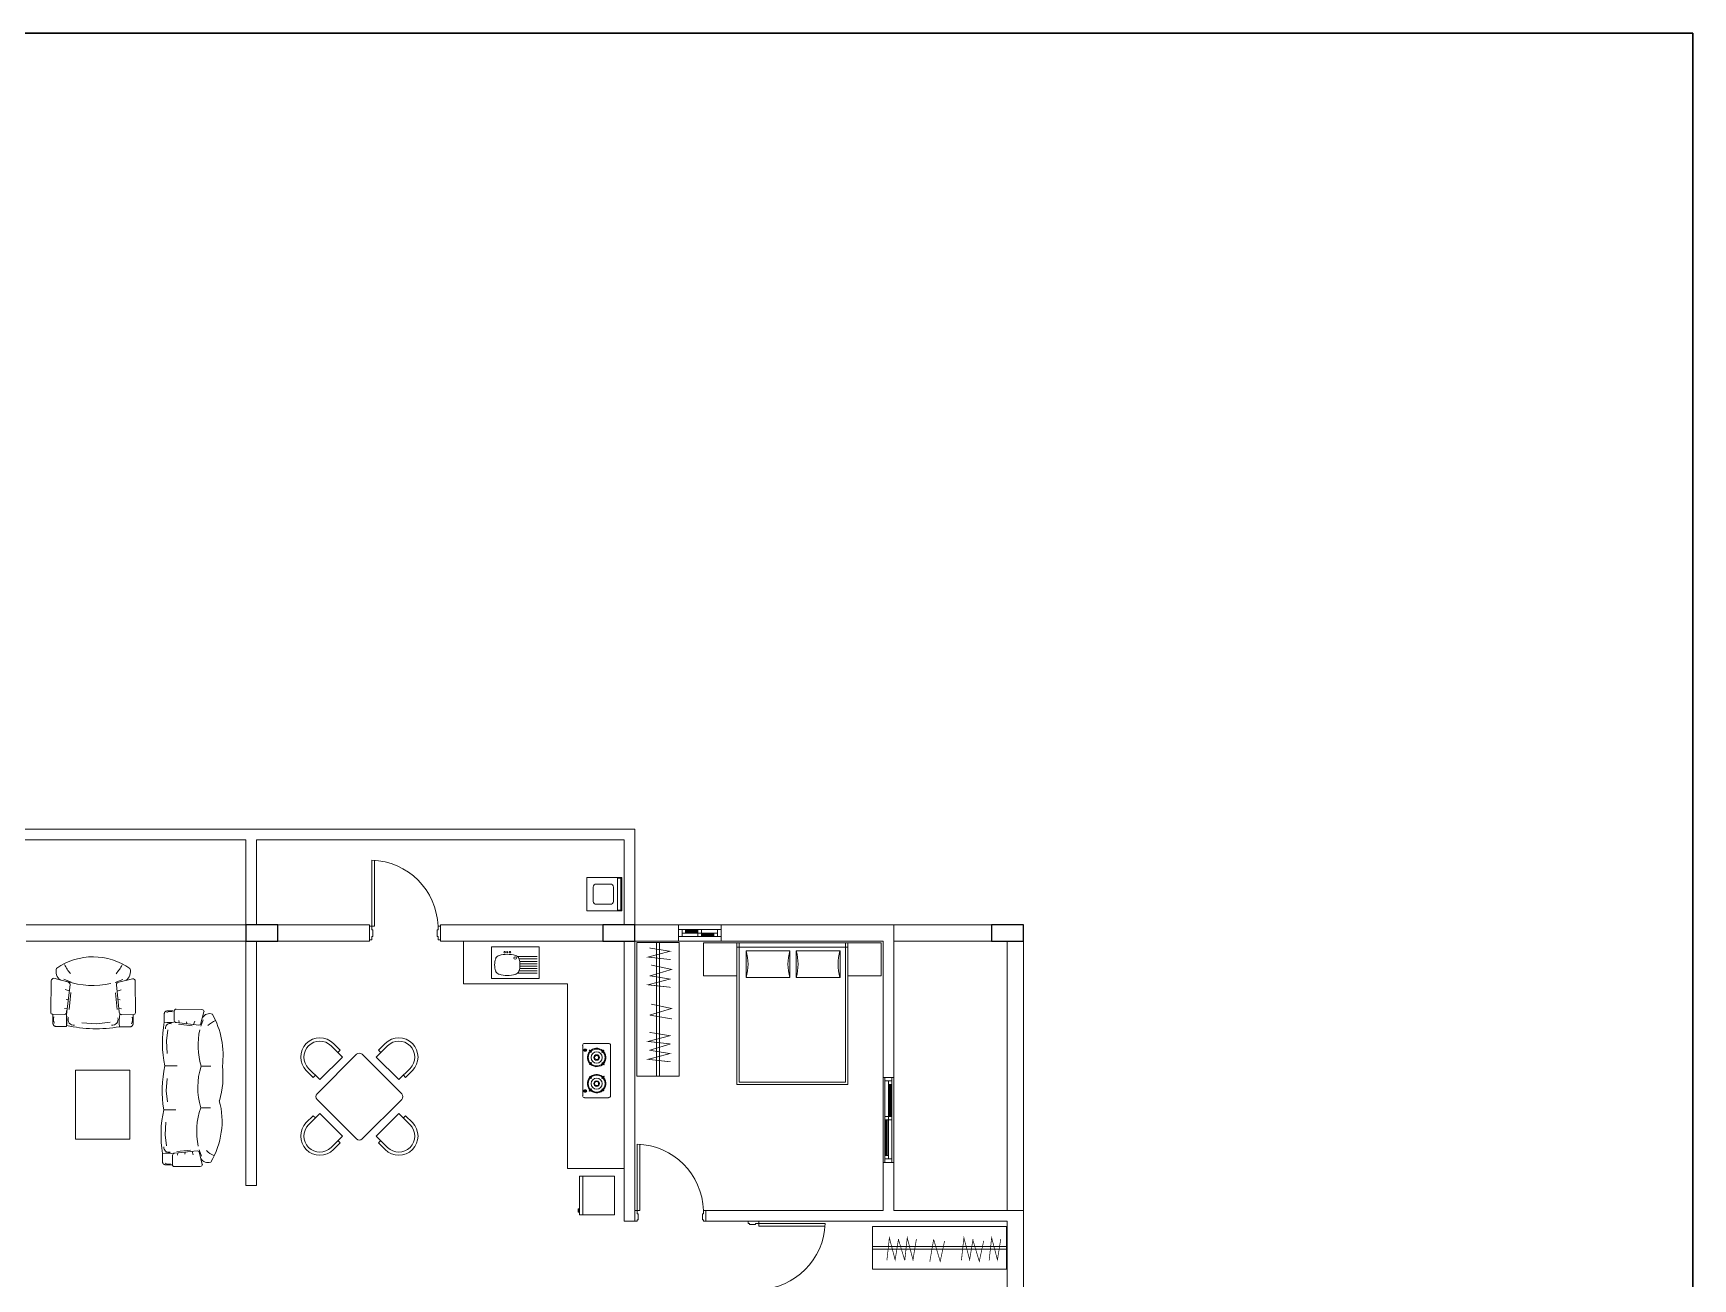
# Model space of a CAD drawing. Header units: inches. Extents: x 1 to 89, y 1 to 111.
# Drawn here: x 65.14 to 88.55, y 93.81 to 111.37 of the extents above; entities that cross this region are included whole.
import ezdxf

# ---------------------------------------------------------------- set-up
doc = ezdxf.new("R2010")
doc.units = ezdxf.units.IN
doc.header["$MEASUREMENT"] = 0
for name, color, linetype, lineweight in [('col', 250, 'Continuous', 25), ('elev 1', 252, 'Continuous', 9), ('FUR', 250, 'Continuous', 9), ('ROAD', 8, 'Continuous', 30), ('walls', 250, 'Continuous', 18)]:
    doc.layers.add(name, color=color, linetype=linetype, lineweight=lineweight)

msp = doc.modelspace()

# ---------------------------------------------------------------- linework, layer by layer
at = {"layer": 'col'}
for points in [[(68.594, 98.797), (68.144, 98.797), (68.144, 98.567), (68.594, 98.567)], [(73.629, 98.797), (73.179, 98.797), (73.179, 98.567), (73.629, 98.567)], [(79.109, 98.797), (78.659, 98.797), (78.659, 98.567), (79.109, 98.567)]]:
    msp.add_lwpolyline(points, close=True, dxfattribs=at)
at = {"layer": 'elev 1'}
for p, q in [((74.244, 98.797), (74.844, 98.797)), ((74.844, 98.567), (74.244, 98.567)), ((77.129, 96.647), (77.129, 95.447)), ((77.279, 96.647), (77.279, 95.447))]:
    msp.add_line(p, q, dxfattribs=at)
at = {"layer": 'FUR'}
for p, q in [((69.959, 98.778), (69.959, 99.71)), ((72.954, 98.994), (72.954, 99.468)), ((72.954, 99.468), (73.446, 99.468)), ((73.446, 99.468), (73.446, 98.994)), ((73.043, 99.13), (73.043, 99.332)), ((73.084, 99.373), (73.285, 99.373)), ((73.327, 99.332), (73.327, 99.13)), ((73.385, 99.005), (73.385, 99.457)), ((73.385, 99.457), (73.432, 99.457)), ((73.432, 99.457), (73.432, 99.005)), ((73.285, 99.089), (73.084, 99.089)), ((73.432, 99.005), (73.385, 99.005)), ((69.887, 98.778), (69.887, 98.586)), ((69.92, 98.778), (69.887, 98.778)), ((69.92, 98.73), (69.92, 98.778)), ((73.446, 98.994), (72.954, 98.994)), ((69.887, 98.586), (69.92, 98.586)), ((69.935, 98.73), (69.92, 98.73)), ((69.92, 98.586), (69.92, 98.634)), ((69.92, 98.634), (69.935, 98.634)), ((69.935, 98.634), (69.935, 98.73)), ((71.213, 98.567), (71.213, 97.967)), ((73.935, 98.551), (73.935, 96.665)), ((73.975, 98.551), (73.975, 96.665)), ((74.244, 98.732), (74.844, 98.732)), ((74.244, 98.732), (74.244, 98.682)), ((74.244, 98.682), (74.244, 98.632)), ((74.244, 98.632), (74.294, 98.632)), ((74.294, 98.682), (74.294, 98.732)), ((74.794, 98.682), (74.294, 98.682)), ((74.294, 98.682), (74.294, 98.632)), ((74.844, 98.632), (74.294, 98.632)), ((74.344, 98.732), (74.344, 98.682)), ((74.519, 98.717), (74.344, 98.717)), ((74.519, 98.707), (74.344, 98.707)), ((74.519, 98.697), (74.344, 98.697)), ((74.519, 98.732), (74.519, 98.632)), ((74.569, 98.732), (74.569, 98.632)), ((74.744, 98.667), (74.569, 98.667)), ((74.744, 98.657), (74.569, 98.657)), ((74.744, 98.647), (74.569, 98.647)), ((74.598, 98.547), (75.069, 98.547)), ((74.598, 98.08), (74.598, 98.547)), ((74.744, 98.632), (74.744, 98.682)), ((74.794, 98.732), (74.844, 98.732)), ((74.794, 98.632), (74.794, 98.732)), ((74.794, 98.632), (74.794, 98.732)), ((74.844, 98.732), (74.844, 98.632)), ((74.844, 98.732), (74.844, 98.632)), ((75.069, 98.547), (75.069, 96.549)), ((76.632, 98.547), (75.069, 98.547)), ((75.069, 98.547), (75.069, 98.08)), ((75.102, 98.547), (75.102, 96.582)), ((76.599, 96.582), (76.599, 98.547)), ((76.632, 96.549), (76.632, 98.547)), ((76.632, 98.547), (76.632, 98.08)), ((76.632, 98.547), (77.104, 98.547)), ((76.632, 98.08), (76.632, 98.547)), ((77.104, 98.547), (77.104, 98.08)), ((71.606, 98.488), (71.606, 98.04)), ((72.278, 98.488), (71.606, 98.488)), ((71.975, 98.35), (72.249, 98.35)), ((71.995, 98.317), (72.249, 98.317)), ((72.278, 98.488), (72.278, 98.04)), ((76.632, 98.482), (75.069, 98.482)), ((75.197, 98.055), (75.197, 98.431)), ((75.197, 98.431), (75.815, 98.431)), ((75.815, 98.431), (75.815, 98.055)), ((75.904, 98.055), (75.904, 98.431)), ((75.904, 98.431), (76.522, 98.431)), ((76.522, 98.431), (76.522, 98.055)), ((71.975, 98.118), (72.249, 98.118)), ((71.995, 98.151), (72.249, 98.151)), ((72.004, 98.284), (72.249, 98.284)), ((72.004, 98.184), (72.249, 98.184)), ((72.009, 98.251), (72.249, 98.251)), ((72.009, 98.217), (72.249, 98.217)), ((75.069, 98.08), (74.598, 98.08)), ((77.104, 98.08), (76.632, 98.08)), ((65.399, 98.009), (65.391, 97.569)), ((65.628, 97.993), (65.436, 98.045)), ((65.575, 98.032), (65.681, 97.988)), ((65.652, 97.868), (65.594, 97.887)), ((65.62, 97.572), (65.664, 97.957)), ((65.676, 97.844), (65.65, 97.607)), ((66.407, 98.028), (66.3, 97.985)), ((66.304, 97.84), (66.327, 97.603)), ((66.357, 97.568), (66.318, 97.953)), ((66.329, 97.864), (66.387, 97.883)), ((66.354, 97.989), (66.547, 98.039)), ((66.583, 98.003), (66.586, 97.562)), ((72.679, 97.967), (71.213, 97.967)), ((71.606, 98.04), (72.278, 98.04)), ((72.679, 97.967), (72.679, 95.361)), ((75.815, 98.055), (75.197, 98.055)), ((76.522, 98.055), (75.904, 98.055)), ((65.621, 97.622), (65.587, 97.617)), ((65.637, 97.752), (65.608, 97.747)), ((66.343, 97.748), (66.372, 97.743)), ((66.356, 97.618), (66.39, 97.613)), ((67.524, 97.603), (67.161, 97.61)), ((65.421, 97.493), (65.42, 97.476)), ((65.42, 97.476), (65.42, 97.462)), ((65.42, 97.462), (65.42, 97.45)), ((65.42, 97.45), (65.42, 97.44)), ((65.42, 97.44), (65.42, 97.432)), ((65.42, 97.432), (65.421, 97.425)), ((65.422, 97.513), (65.421, 97.493)), ((65.421, 97.425), (65.421, 97.418)), ((65.421, 97.418), (65.422, 97.412)), ((65.423, 97.537), (65.422, 97.513)), ((65.422, 97.412), (65.423, 97.406)), ((65.423, 97.537), (65.584, 97.536)), ((65.423, 97.406), (65.424, 97.401)), ((65.424, 97.401), (65.426, 97.397)), ((65.426, 97.397), (65.427, 97.392)), ((65.427, 97.392), (65.429, 97.388)), ((65.429, 97.388), (65.432, 97.384)), ((65.432, 97.384), (65.434, 97.381)), ((65.434, 97.381), (65.437, 97.377)), ((65.437, 97.377), (65.441, 97.374)), ((65.441, 97.374), (65.445, 97.371)), ((65.445, 97.371), (65.449, 97.369)), ((65.449, 97.369), (65.454, 97.368)), ((65.454, 97.368), (65.459, 97.366)), ((65.459, 97.366), (65.464, 97.366)), ((65.464, 97.366), (65.612, 97.365)), ((65.614, 97.38), (65.615, 97.589)), ((66.041, 97.402), (65.828, 97.418)), ((66.23, 97.425), (66.041, 97.402)), ((66.51, 97.36), (66.363, 97.361)), ((66.553, 97.531), (66.392, 97.532)), ((66.516, 97.36), (66.51, 97.36)), ((66.521, 97.362), (66.516, 97.36)), ((66.526, 97.363), (66.521, 97.362)), ((66.53, 97.365), (66.526, 97.363)), ((66.534, 97.368), (66.53, 97.365)), ((66.538, 97.371), (66.534, 97.368)), ((66.541, 97.374), (66.538, 97.371)), ((66.543, 97.378), (66.541, 97.374)), ((66.546, 97.382), (66.543, 97.378)), ((66.548, 97.386), (66.546, 97.382)), ((66.549, 97.39), (66.548, 97.386)), ((66.551, 97.395), (66.549, 97.39)), ((66.552, 97.4), (66.551, 97.395)), ((66.553, 97.406), (66.552, 97.4)), ((66.553, 97.531), (66.555, 97.507)), ((66.554, 97.412), (66.553, 97.406)), ((66.555, 97.418), (66.554, 97.412)), ((66.555, 97.507), (66.556, 97.487)), ((66.556, 97.434), (66.555, 97.425)), ((66.555, 97.425), (66.555, 97.418)), ((66.556, 97.487), (66.556, 97.47)), ((66.556, 97.47), (66.556, 97.455)), ((66.556, 97.455), (66.556, 97.444)), ((66.556, 97.444), (66.556, 97.434)), ((66.994, 97.554), (66.993, 97.549)), ((66.993, 97.549), (66.993, 97.427)), ((66.996, 97.562), (66.994, 97.558)), ((66.994, 97.558), (66.994, 97.554)), ((66.998, 97.566), (66.996, 97.562)), ((67, 97.569), (66.998, 97.566)), ((67.002, 97.572), (67, 97.569)), ((67.005, 97.574), (67.002, 97.572)), ((67.008, 97.576), (67.005, 97.574)), ((67.011, 97.578), (67.008, 97.576)), ((67.015, 97.58), (67.011, 97.578)), ((67.018, 97.581), (67.015, 97.58)), ((67.022, 97.582), (67.018, 97.581)), ((67.027, 97.583), (67.022, 97.582)), ((67.031, 97.584), (67.027, 97.583)), ((67.036, 97.585), (67.031, 97.584)), ((67.042, 97.585), (67.036, 97.585)), ((67.048, 97.586), (67.042, 97.585)), ((67.054, 97.586), (67.048, 97.586)), ((67.063, 97.586), (67.054, 97.586)), ((67.072, 97.586), (67.063, 97.586)), ((67.084, 97.586), (67.072, 97.586)), ((67.098, 97.585), (67.084, 97.586)), ((67.115, 97.584), (67.098, 97.585)), ((67.134, 97.583), (67.115, 97.584)), ((67.134, 97.583), (67.134, 97.45)), ((67.163, 97.421), (67.481, 97.385)), ((67.387, 97.375), (67.192, 97.396)), ((67.204, 97.42), (67.2, 97.448)), ((67.312, 97.407), (67.308, 97.431)), ((67.407, 97.395), (67.423, 97.442)), ((67.543, 97.458), (67.507, 97.37)), ((67.51, 97.414), (67.553, 97.573)), ((67.044, 97.317), (67.024, 97.161)), ((67.024, 97.161), (67.035, 96.986)), ((69.378, 97.125), (69.474, 97.029)), ((70.11, 97.125), (70.015, 97.029)), ((73.258, 97.126), (72.92, 97.126)), ((69.148, 96.417), (69.704, 96.973)), ((69.506, 96.934), (69.187, 96.616)), ((69.346, 97.093), (69.506, 96.934)), ((69.474, 97.029), (69.442, 96.997)), ((69.784, 96.973), (70.341, 96.417)), ((70.142, 97.093), (69.983, 96.934)), ((69.983, 96.934), (70.301, 96.616)), ((70.015, 97.029), (70.046, 96.997)), ((72.893, 97.099), (72.893, 96.389)), ((72.93, 97.047), (72.926, 97.047)), ((72.926, 97.047), (72.926, 97.017)), ((72.926, 97.017), (72.93, 97.017)), ((72.93, 97.017), (72.93, 97.047)), ((72.986, 97.029), (72.99, 97.033)), ((73.012, 97.002), (72.986, 97.029)), ((72.99, 97.033), (73.016, 97.006)), ((73.016, 97.006), (73.012, 97.002)), ((73.188, 97.03), (73.161, 97.004)), ((73.161, 97.004), (73.165, 97)), ((73.165, 97), (73.192, 97.026)), ((73.192, 97.026), (73.188, 97.03)), ((73.285, 97.099), (73.285, 96.389)), ((65.74, 95.775), (65.74, 96.748)), ((65.74, 96.748), (66.507, 96.748)), ((66.507, 96.748), (66.507, 95.775)), ((67.001, 96.809), (67.173, 96.808)), ((67.513, 96.806), (67.649, 96.806)), ((69.092, 96.647), (68.996, 96.743)), ((69.187, 96.616), (69.028, 96.775)), ((69.124, 96.679), (69.092, 96.647)), ((70.301, 96.616), (70.46, 96.775)), ((70.365, 96.679), (70.396, 96.647)), ((70.396, 96.647), (70.492, 96.743)), ((72.988, 96.831), (73.015, 96.857)), ((72.992, 96.827), (72.988, 96.831)), ((72.992, 96.661), (72.988, 96.657)), ((72.988, 96.657), (73.015, 96.631)), ((73.019, 96.853), (72.992, 96.827)), ((73.019, 96.635), (72.992, 96.661)), ((73.015, 96.857), (73.019, 96.853)), ((73.168, 96.855), (73.164, 96.851)), ((73.164, 96.851), (73.19, 96.824)), ((73.164, 96.637), (73.19, 96.664)), ((73.194, 96.828), (73.168, 96.855)), ((73.194, 96.66), (73.168, 96.633)), ((73.19, 96.824), (73.194, 96.828)), ((73.19, 96.664), (73.194, 96.66)), ((67.02, 96.457), (67.033, 96.632)), ((67.039, 96.301), (67.02, 96.457)), ((72.926, 96.441), (72.926, 96.471)), ((72.926, 96.471), (72.93, 96.471)), ((72.93, 96.441), (72.926, 96.441)), ((72.93, 96.471), (72.93, 96.441)), ((73.012, 96.486), (72.986, 96.459)), ((72.986, 96.459), (72.99, 96.455)), ((72.99, 96.455), (73.016, 96.482)), ((73.016, 96.482), (73.012, 96.486)), ((73.015, 96.631), (73.019, 96.635)), ((73.161, 96.484), (73.165, 96.488)), ((73.188, 96.458), (73.161, 96.484)), ((73.168, 96.633), (73.164, 96.637)), ((73.165, 96.488), (73.192, 96.462)), ((73.192, 96.462), (73.188, 96.458)), ((75.069, 96.549), (76.632, 96.549)), ((75.102, 96.582), (76.599, 96.582)), ((77.154, 96.047), (77.154, 96.647)), ((77.254, 96.647), (77.154, 96.647)), ((77.154, 96.647), (77.154, 96.597)), ((77.154, 96.647), (77.254, 96.647)), ((77.154, 96.597), (77.254, 96.597)), ((77.154, 96.597), (77.254, 96.597)), ((77.154, 96.597), (77.254, 96.597)), ((77.204, 96.547), (77.204, 96.597)), ((77.204, 96.547), (77.254, 96.547)), ((77.204, 96.097), (77.204, 96.547)), ((77.219, 96.547), (77.219, 96.097)), ((77.229, 96.547), (77.229, 96.097)), ((77.239, 96.547), (77.239, 96.097)), ((77.254, 96.647), (77.254, 96.547)), ((77.254, 96.597), (77.254, 96.647)), ((77.254, 96.047), (77.254, 96.597)), ((66.986, 96.191), (67.158, 96.19)), ((67.507, 96.218), (67.643, 96.217)), ((69.704, 95.78), (69.148, 96.337)), ((70.341, 96.337), (69.784, 95.78)), ((73.258, 96.361), (72.92, 96.361)), ((67.004, 95.839), (67.017, 96.015)), ((68.996, 96.011), (69.092, 96.106)), ((69.028, 95.979), (69.187, 96.138)), ((69.092, 96.106), (69.124, 96.075)), ((69.187, 96.138), (69.506, 95.82)), ((70.301, 96.138), (69.983, 95.82)), ((70.46, 95.979), (70.301, 96.138)), ((70.396, 96.106), (70.365, 96.075)), ((70.492, 96.011), (70.396, 96.106)), ((77.154, 95.447), (77.154, 96.097)), ((77.254, 96.097), (77.154, 96.097)), ((77.204, 96.047), (77.154, 96.047)), ((77.169, 95.547), (77.169, 96.047)), ((77.179, 95.547), (77.179, 96.047)), ((77.189, 95.547), (77.189, 96.047)), ((77.204, 95.497), (77.204, 96.097)), ((77.254, 96.047), (77.204, 96.047)), ((77.254, 96.047), (77.254, 95.447)), ((66.507, 95.775), (65.74, 95.775)), ((67.023, 95.683), (67.004, 95.839)), ((69.506, 95.82), (69.346, 95.661)), ((69.474, 95.725), (69.378, 95.629)), ((69.442, 95.756), (69.474, 95.725)), ((69.983, 95.82), (70.142, 95.661)), ((70.046, 95.756), (70.015, 95.725)), ((70.015, 95.725), (70.11, 95.629)), ((66.969, 95.452), (66.97, 95.573)), ((67.11, 95.416), (67.111, 95.549)), ((67.141, 95.578), (67.459, 95.611)), ((67.365, 95.621), (67.17, 95.603)), ((67.182, 95.579), (67.178, 95.551)), ((67.289, 95.59), (67.285, 95.566)), ((67.385, 95.601), (67.401, 95.553)), ((67.52, 95.537), (67.485, 95.625)), ((67.488, 95.581), (67.529, 95.421)), ((73.701, 94.772), (73.701, 95.704)), ((77.154, 95.547), (77.204, 95.547)), ((77.154, 95.497), (77.254, 95.497)), ((77.154, 95.497), (77.254, 95.497)), ((77.254, 95.497), (77.254, 95.447)), ((66.97, 95.447), (66.969, 95.452)), ((66.971, 95.443), (66.97, 95.447)), ((66.972, 95.439), (66.971, 95.443)), ((66.974, 95.435), (66.972, 95.439)), ((66.976, 95.432), (66.974, 95.435)), ((66.978, 95.429), (66.976, 95.432)), ((66.981, 95.427), (66.978, 95.429)), ((66.984, 95.424), (66.981, 95.427)), ((66.987, 95.422), (66.984, 95.424)), ((66.991, 95.421), (66.987, 95.422)), ((66.994, 95.419), (66.991, 95.421)), ((66.998, 95.418), (66.994, 95.419)), ((67.002, 95.417), (66.998, 95.418)), ((67.007, 95.416), (67.002, 95.417)), ((67.012, 95.416), (67.007, 95.416)), ((67.017, 95.415), (67.012, 95.416)), ((67.023, 95.414), (67.017, 95.415)), ((67.03, 95.414), (67.023, 95.414)), ((67.038, 95.414), (67.03, 95.414)), ((67.048, 95.414), (67.038, 95.414)), ((67.06, 95.414), (67.048, 95.414)), ((67.074, 95.414), (67.06, 95.414)), ((67.09, 95.415), (67.074, 95.414)), ((67.11, 95.416), (67.09, 95.415)), ((67.499, 95.392), (67.136, 95.389)), ((73.479, 95.361), (72.679, 95.361)), ((72.849, 95.255), (73.34, 95.255)), ((72.849, 94.711), (72.849, 95.255)), ((72.894, 94.711), (72.894, 95.255)), ((73.34, 95.255), (73.34, 94.711)), ((77.254, 95.447), (77.154, 95.447)), ((77.254, 95.447), (77.154, 95.447)), ((72.828, 94.792), (72.838, 94.792)), ((72.828, 94.745), (72.828, 94.792)), ((72.838, 94.792), (72.838, 94.745)), ((72.838, 94.745), (72.828, 94.745)), ((73.34, 94.711), (72.849, 94.711)), ((73.629, 94.772), (73.629, 94.622)), ((73.663, 94.772), (73.629, 94.772)), ((73.629, 94.622), (73.663, 94.622)), ((73.663, 94.724), (73.663, 94.772)), ((73.677, 94.724), (73.663, 94.724)), ((73.663, 94.622), (73.663, 94.638)), ((73.663, 94.638), (73.677, 94.638)), ((73.677, 94.638), (73.677, 94.724)), ((74.595, 94.622), (74.629, 94.622)), ((75.379, 94.622), (75.229, 94.622)), ((75.229, 94.622), (75.229, 94.589)), ((75.229, 94.589), (75.245, 94.589)), ((75.245, 94.589), (75.245, 94.574)), ((75.245, 94.574), (75.331, 94.574)), ((75.331, 94.574), (75.331, 94.589)), ((75.331, 94.589), (75.379, 94.589)), ((75.379, 94.589), (75.379, 94.622)), ((75.379, 94.55), (76.311, 94.55)), ((78.868, 94.264), (76.981, 94.264)), ((78.868, 94.224), (76.981, 94.224))]:
    msp.add_line(p, q, dxfattribs=at)
for points in [[(69.92, 98.778), (69.92, 99.711, -0.396451), (70.853, 98.778, -0.396451)], [(73.663, 94.772), (73.663, 95.705, -0.396451), (74.595, 94.772, -0.396451)], [(75.379, 94.589), (76.312, 94.589, -0.396451), (75.379, 93.656, -0.396451)]]:
    msp.add_lwpolyline(points, format="xyb", dxfattribs=at)
for points in [[(69.92, 98.778), (69.959, 98.778)], [(73.663, 94.772), (73.701, 94.772)], [(74.595, 94.622), (74.595, 94.638), (74.581, 94.638), (74.581, 94.724), (74.595, 94.724), (74.595, 94.772), (74.629, 94.772), (74.629, 94.622)], [(75.379, 94.589), (75.379, 94.55)]]:
    msp.add_lwpolyline(points, dxfattribs=at)
for points in [[(70.887, 98.778), (70.887, 98.586), (70.853, 98.586), (70.853, 98.634), (70.839, 98.634), (70.839, 98.73), (70.853, 98.73), (70.853, 98.778)], [(73.655, 98.551), (74.255, 98.551), (74.255, 96.665), (73.655, 96.665)], [(78.868, 94.544), (78.868, 93.944), (76.981, 93.944), (76.981, 94.544)]]:
    msp.add_lwpolyline(points, close=True, dxfattribs=at)
at = {"layer": 'FUR', "const_width": 0.01}
for points in [[(73.837, 98.476), (73.837, 98.472), (74.124, 98.426), (73.814, 98.344), (74.132, 98.309)], [(73.837, 98.084), (73.837, 98.081), (74.124, 98.034), (73.814, 97.953), (74.132, 97.918)], [(73.856, 98.232), (74.147, 98.17), (73.837, 98.077)], [(73.856, 97.681), (74.147, 97.619), (73.837, 97.526)], [(73.837, 97.526), (74.151, 97.472)], [(73.837, 97.286), (73.837, 97.282), (74.124, 97.235), (73.814, 97.154), (74.132, 97.119)], [(73.837, 97.034), (73.837, 97.03), (74.124, 96.983), (73.814, 96.902), (74.132, 96.867)], [(74.132, 97.119), (73.837, 97.03)], [(77.35, 94.362), (77.346, 94.362), (77.299, 94.075), (77.218, 94.385), (77.183, 94.067)], [(77.435, 94.067), (77.346, 94.362)], [(77.602, 94.362), (77.598, 94.362), (77.551, 94.075), (77.47, 94.385), (77.435, 94.067)], [(77.842, 94.362), (77.788, 94.048)], [(77.997, 94.342), (77.935, 94.052), (77.842, 94.362)], [(78.401, 94.362), (78.397, 94.362), (78.35, 94.075), (78.269, 94.385), (78.234, 94.067)], [(78.548, 94.342), (78.486, 94.052), (78.393, 94.362)], [(78.792, 94.362), (78.788, 94.362), (78.742, 94.075), (78.66, 94.385), (78.625, 94.067)]]:
    msp.add_lwpolyline(points, dxfattribs=at)
at = {"layer": 'FUR'}
for centre, radius in [((71.793, 98.413), 0.0112), ((71.83, 98.413), 0.00747), ((71.867, 98.413), 0.0112), ((71.942, 98.331), 0.0187), ((73.09, 96.928), 0.119), ((73.09, 96.928), 0.0793), ((73.09, 96.928), 0.0396), ((73.09, 96.928), 0.0281), ((73.09, 96.559), 0.119), ((73.09, 96.559), 0.0793), ((73.09, 96.559), 0.0396), ((73.09, 96.559), 0.0281)]:
    msp.add_circle(centre, radius, dxfattribs=at)
for centre, radius, start, end in [((73.084, 99.332), 0.0412, 90, 180), ((73.285, 99.332), 0.0412, 0, 90), ((73.084, 99.13), 0.0412, 180, 270), ((73.285, 99.13), 0.0412, 270, 0), ((65.988, 97.451), 0.897, 54.5652, 124.7849), ((71.905, 98.234), 0.254, 159.8705, 200.1295), ((71.736, 98.296), 0.0747, 105.8118, 159.8705), ((71.736, 98.296), 0.0747, 105.8118, 159.8705), ((71.83, 97.965), 0.418, 74.1882, 105.8118), ((71.924, 98.296), 0.0747, 20.1295, 74.1882), ((71.924, 98.296), 0.0747, 20.1295, 74.1882), ((71.755, 98.234), 0.254, 339.8705, 20.1295), ((74.553, 98.243), 0.672, 343.7398, 16.2602), ((76.46, 98.243), 0.672, 163.7398, 196.2602), ((75.259, 98.243), 0.672, 343.7398, 16.2602), ((77.166, 98.243), 0.672, 163.7398, 196.2602), ((65.613, 98.14), 0.146, 160.7629, 236.4233), ((66.037, 98.447), 0.496, 204.8189, 222.3817), ((65.95, 98.448), 0.496, 316.9684, 334.5311), ((66.37, 98.136), 0.146, 302.9267, 18.5871), ((71.736, 98.172), 0.0747, 200.1295, 254.1882), ((71.736, 98.172), 0.0747, 200.1295, 254.1882), ((71.83, 98.503), 0.418, 254.1882, 285.8118), ((71.924, 98.172), 0.0747, 285.8118, 339.8705), ((71.924, 98.172), 0.0747, 285.8118, 339.8705), ((65.435, 98.009), 0.036, 89.675, 179.675), ((65.984, 99.143), 1.2, 252.1946, 282.208), ((65.628, 97.957), 0.036, 359.675, 89.675), ((66.353, 97.953), 0.036, 89.675, 179.675), ((66.547, 98.003), 0.036, 359.675, 89.675), ((67.159, 97.585), 0.0245, 85.5646, 185.1866), ((67.524, 97.573), 0.0297, 359.675, 89.675), ((65.421, 97.567), 0.0297, 175.5646, 275.1866), ((65.549, 97.467), 0.118, 162.6075, 208.7876), ((65.584, 97.572), 0.036, 269.675, 359.675), ((65.166, 97.45), 0.454, 349.2261, 12.2433), ((66.036, 99.274), 1.941, 257.4342, 279.6943), ((65.716, 97.465), 0.0806, 160.5974, 277.4598), ((66.26, 97.462), 0.0806, 261.8903, 18.7526), ((66.81, 97.441), 0.454, 167.1067, 190.124), ((66.393, 97.567), 0.036, 179.675, 269.675), ((66.427, 97.462), 0.118, 330.5625, 16.7426), ((66.556, 97.56), 0.0297, 264.1634, 3.7854), ((68.568, 97.14), 1.601, 169.6558, 191.9159), ((67.063, 97.796), 0.375, 259.2261, 282.2433), ((67.075, 97.342), 0.0665, 70.5974, 187.4598), ((67.077, 97.479), 0.097, 72.6075, 118.7876), ((67.163, 97.45), 0.0297, 179.675, 269.675), ((67.481, 97.414), 0.0297, 269.675, 359.675), ((67.632, 97.426), 0.12, 70.7629, 146.4233), ((67.885, 97.077), 0.41, 114.8189, 132.3817), ((66.623, 96.958), 1.199, 352.6717, 29.0482), ((68.459, 97.099), 0.99, 167.142, 197.1554), ((69.187, 96.934), 0.27, 45, 225), ((69.187, 96.934), 0.225, 45, 225), ((70.301, 96.934), 0.27, 315, 135), ((70.301, 96.934), 0.225, 315, 135), ((72.92, 97.099), 0.0273, 90, 180), ((73.258, 97.099), 0.0273, 0, 90), ((69.744, 96.934), 0.0562, 45, 135), ((72.918, 97.032), 0.0104, 149.2024, 180), ((72.918, 97.032), 0.0104, 180, 210.7976), ((72.923, 97.029), 0.0165, 124.796, 149.2024), ((72.923, 97.035), 0.0165, 210.7976, 235.204), ((72.926, 97.024), 0.0224, 106.0581, 124.796), ((72.926, 97.04), 0.0224, 235.204, 253.9419), ((72.928, 97.032), 0.0106, 99.7177, 260.2823), ((72.928, 97.016), 0.0305, 90, 106.0581), ((72.928, 97.048), 0.0305, 253.9419, 270), ((72.928, 97.016), 0.0305, 73.9419, 90), ((72.928, 97.048), 0.0305, 270, 286.0581), ((72.928, 97.032), 0.0106, 279.9102, 80.0898), ((72.931, 97.024), 0.0224, 55.204, 73.9419), ((72.931, 97.04), 0.0224, 286.0581, 304.796), ((72.934, 97.029), 0.0165, 30.7976, 55.204), ((72.934, 97.035), 0.0165, 304.796, 329.2024), ((72.939, 97.032), 0.0104, 0, 30.7976), ((72.939, 97.032), 0.0104, 329.2024, 360), ((73.09, 96.928), 0.13, 152.4796, 149.9329), ((68.564, 96.461), 1.601, 167.4342, 189.6943), ((68.455, 96.504), 0.99, 162.1946, 196.7513), ((66.622, 96.665), 1.199, 343.1963, 6.6784), ((73.09, 96.559), 0.13, 210.0671, 207.5204), ((72.918, 96.456), 0.0104, 149.2024, 180), ((72.918, 96.456), 0.0104, 180, 210.7976), ((72.923, 96.453), 0.0165, 124.796, 149.2024), ((72.923, 96.459), 0.0165, 210.7976, 235.204), ((72.926, 96.448), 0.0224, 106.0581, 124.796), ((72.926, 96.464), 0.0224, 235.204, 253.9419), ((72.928, 96.456), 0.0106, 99.7177, 260.2823), ((72.928, 96.44), 0.0305, 90, 106.0581), ((72.928, 96.471), 0.0305, 253.9419, 270), ((72.928, 96.44), 0.0305, 73.9419, 90), ((72.928, 96.471), 0.0305, 270, 286.0581), ((72.928, 96.456), 0.0106, 279.9102, 80.0898), ((72.931, 96.448), 0.0224, 55.204, 73.9419), ((72.931, 96.464), 0.0224, 286.0581, 304.796), ((72.934, 96.453), 0.0165, 30.7976, 55.204), ((72.934, 96.459), 0.0165, 304.796, 329.2024), ((72.939, 96.456), 0.0104, 0, 30.7976), ((72.939, 96.456), 0.0104, 329.2024, 360), ((68.548, 95.843), 1.601, 167.4342, 189.6943), ((68.44, 95.886), 0.99, 160.3771, 192.208), ((66.704, 96.027), 1.104, 328.6801, 15.2994), ((69.187, 96.377), 0.0562, 135, 225), ((70.301, 96.377), 0.0562, 315, 45), ((72.92, 96.389), 0.0273, 180, 270), ((73.258, 96.389), 0.0273, 270, 0), ((69.187, 95.82), 0.27, 135, 315), ((69.187, 95.82), 0.225, 135, 315), ((70.301, 95.82), 0.27, 225, 45), ((70.301, 95.82), 0.225, 225, 45), ((69.744, 95.82), 0.0562, 225, 315), ((67.036, 95.205), 0.375, 77.1067, 100.124), ((67.053, 95.658), 0.0665, 171.8903, 288.7526), ((67.14, 95.549), 0.0297, 89.675, 179.675), ((67.458, 95.581), 0.0297, 359.675, 89.675), ((67.609, 95.567), 0.12, 212.9267, 288.5871), ((67.867, 95.914), 0.41, 226.9684, 244.5311), ((67.054, 95.52), 0.097, 240.5625, 286.7426), ((67.134, 95.414), 0.0245, 174.1634, 273.7854), ((67.5, 95.422), 0.0297, 269.675, 359.675)]:
    msp.add_arc(centre, radius, start, end, dxfattribs=at)
at = {"layer": 'ROAD'}
msp.add_lwpolyline([(88.548, 111.373), (1.207, 111.373), (1.207, 1.466), (88.548, 1.466)], close=True, dxfattribs=at)
at = {"layer": 'walls'}
for p, q in [((73.629, 100.147), (63.344, 100.147)), ((68.144, 99.997), (63.494, 99.997)), ((68.144, 98.797), (68.144, 99.997)), ((73.479, 99.997), (68.294, 99.997)), ((68.294, 98.797), (68.294, 99.997)), ((73.479, 98.797), (73.479, 99.997)), ((73.629, 98.797), (73.629, 100.147)), ((65.044, 98.797), (69.887, 98.797)), ((69.887, 98.567), (69.887, 98.797)), ((70.887, 98.797), (73.479, 98.797)), ((70.887, 98.567), (70.887, 98.797)), ((73.629, 98.797), (74.244, 98.797)), ((74.244, 98.567), (74.244, 98.797)), ((74.844, 98.797), (77.279, 98.797)), ((74.844, 98.567), (74.844, 98.797)), ((77.279, 98.797), (79.109, 98.797)), ((77.279, 98.797), (77.279, 96.647)), ((79.109, 94.772), (79.109, 98.797)), ((65.044, 98.567), (68.144, 98.567)), ((68.144, 98.567), (68.144, 95.122)), ((68.294, 98.567), (69.887, 98.567)), ((68.294, 98.567), (68.294, 95.122)), ((70.887, 98.567), (73.479, 98.567)), ((73.479, 94.622), (73.479, 98.567)), ((73.629, 98.567), (74.244, 98.567)), ((73.629, 94.622), (73.629, 98.567)), ((74.844, 98.567), (77.129, 98.567)), ((77.129, 98.567), (77.129, 96.647)), ((77.279, 98.567), (78.879, 98.567)), ((78.879, 94.772), (78.879, 98.567)), ((77.129, 96.647), (77.279, 96.647)), ((77.129, 95.447), (77.129, 94.772)), ((77.129, 95.447), (77.279, 95.447)), ((77.279, 95.447), (77.279, 94.772)), ((68.294, 95.122), (68.144, 95.122)), ((73.479, 94.622), (73.629, 94.622)), ((77.129, 94.772), (74.629, 94.772)), ((74.629, 94.622), (74.629, 94.772)), ((74.629, 94.622), (78.879, 94.622)), ((79.109, 94.772), (77.279, 94.772)), ((78.879, 90.572), (78.879, 94.622)), ((79.109, 90.422), (79.109, 94.772))]:
    msp.add_line(p, q, dxfattribs=at)

doc.saveas('drawing.dxf')
